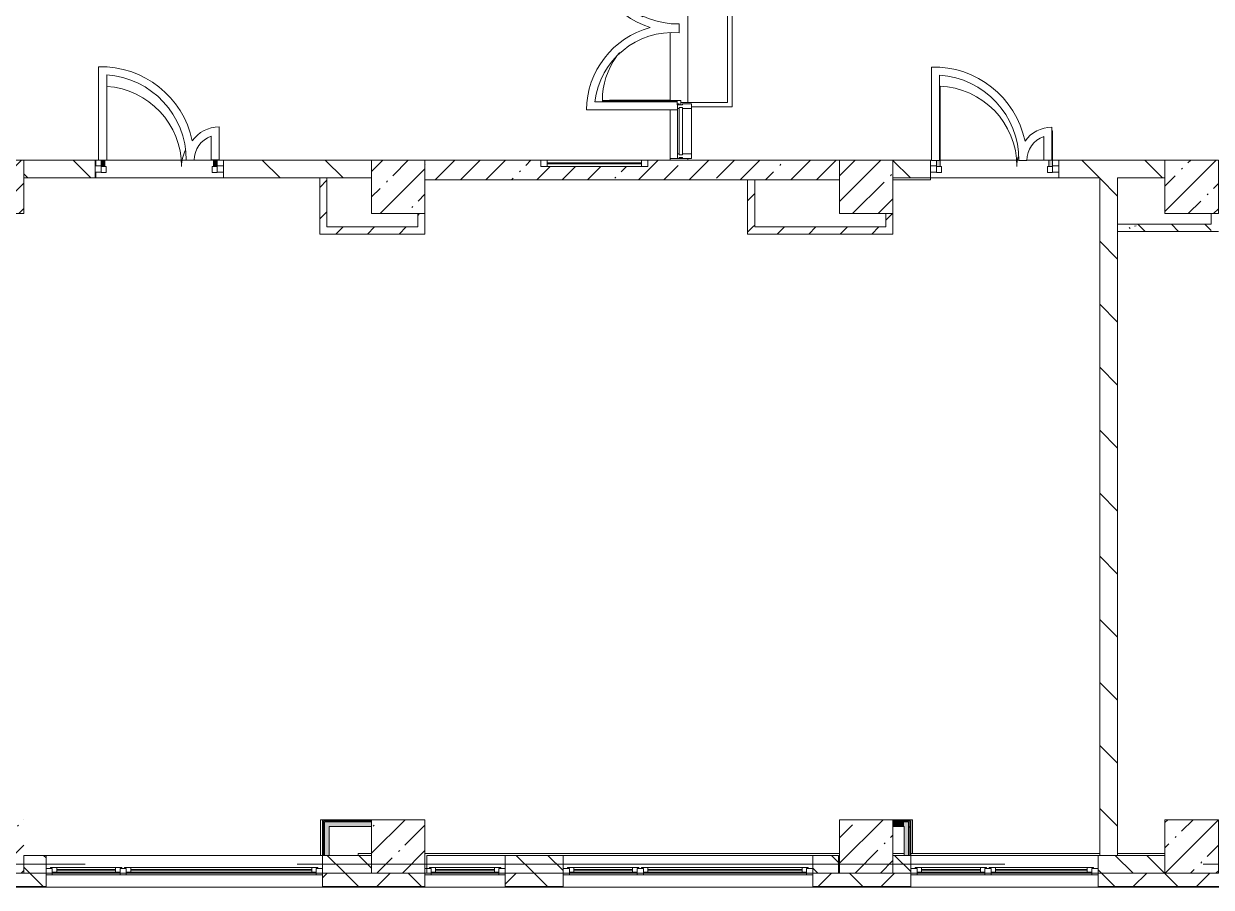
# Model space of a CAD drawing. Header units: millimetres. Extents: x -6228 to 200708, y -8553 to 29014.
# Drawn here: x 12760 to 26080, y -258 to 9430 of the extents above; entities that cross this region are included whole.
import ezdxf

# ---------------------------------------------------------------- set-up
doc = ezdxf.new("R2010")
doc.units = ezdxf.units.MM
doc.linetypes.add('Осевая', pattern=[15875, 3175, -2381.25, 7937.5, -2381.25])
for name, color, linetype, lineweight, true_color in [('A-DETL-GENF-2', 7, 'Continuous', 5, 0xe2e2e2), ('A-DETL-GENF-4', 7, 'Continuous', 5, 0xaaaaaa), ('A-DOOR-2', 7, 'Continuous', 5, 0xe2e2e2), ('A-DOOR-3', 7, 'Continuous', 5, 0xaaaaaa), ('A-FLOR-1', 7, 'Continuous', 5, 0xaaaaaa), ('I-WALL-1', 7, 'Continuous', 5, 0xe7e7e7), ('I-WALL-3', 7, 'Continuous', 5, 0x787878)]:
    doc.layers.add(name, color=color, linetype=linetype, lineweight=lineweight, true_color=true_color)
for name, color, linetype, lineweight in [('A-GLAZ', 7, 'Continuous', 5), ('A-GLAZ-CURT', 7, 'Continuous', 5), ('A-GLAZ-CWMG', 7, 'Continuous', 5), ('A-WALL', 7, 'Continuous', 5), ('A-WALL-3', 7, 'Continuous', 9), ('I-WALL', 7, 'Continuous', 5), ('S-COLS', 7, 'Continuous', 5), ('Оси', 7, 'Continuous', 9), ('Оси-2', 7, 'Осевая', 9)]:
    doc.layers.add(name, color=color, linetype=linetype, lineweight=lineweight)
pattern_1 = [(135, (0, 0), (-353.553, -353.553), [])]
pattern_2 = [(45, (0, 0), (-176.7767, 176.7767), [])]
pattern_3 = [(135, (0, 0), (-176.7767, -176.7767), [])]
pattern_4 = [(45, (0, 0), (-285.123, 285.123), []), (45, (285.12, 0), (-285.123, 285.123), [504.031, -100.806, 16.764, -84.042])]
pattern_5 = [(45, (0, 0), (-530.33, 530.33), []), (135, (0, 0), (-530.33, -530.33), [])]

# ---------------------------------------------------------------- blocks, each defined once
blk = doc.blocks.new('BSC_Колонна _Прямоугольная - 600х600-V5-2_1_3_птичка копия 1')
at = {"layer": 'S-COLS'}
h = blk.add_hatch(dxfattribs=at)
h.set_pattern_fill('FP_7', color=256, style=0, pattern_type=2)
h.set_pattern_definition([(45, (-25860, -200), (-285.123, 285.123), []), (45, (-25574.88, -200), (-285.123, 285.123), [504.031, -100.806, 16.764, -84.042])])
h.paths.add_polyline_path([(-270, -300), (300, -300), (300, 300), (-300, 300), (-300, -300)])
for p, q in [((300, 300), (-300, 300)), ((-300, 300), (-300, -300)), ((300, -300), (300, 300)), ((-300, -300), (300, -300))]:
    blk.add_line(p, q, dxfattribs=at)
blk = doc.blocks.new('BSC_Колонна _Прямоугольная - 600х600-V18-2_1_3_птичка копия 1')
at = {"layer": 'S-COLS'}
h = blk.add_hatch(dxfattribs=at)
h.set_pattern_fill('FP_24', color=256, style=0, pattern_type=2)
h.set_pattern_definition([(45, (-25860, -7600), (-285.123, 285.123), []), (45, (-25574.88, -7600), (-285.123, 285.123), [504.031, -100.806, 16.764, -84.042])])
h.paths.add_polyline_path([(-300, -300), (300, -300), (300, 300), (-300, 300), (-300, -66)])
for p, q in [((300, 300), (-300, 300)), ((-300, 300), (-300, -300)), ((300, -300), (300, 300)), ((-300, -300), (300, -300))]:
    blk.add_line(p, q, dxfattribs=at)
blk = doc.blocks.new('120_Окно_СКБ_2Ст - 120_Окно_СКБ_2Ст 2800х2500_створка_-22445922-2_1_3_птичка копия 1')
at = {"layer": 'A-GLAZ'}
for p, q in [((-1400, -127), (-1400, -57)), ((-1400, -57), (-1330, -57)), ((1400, -57), (-1400, -57)), ((-1330, -127), (-1400, -127)), ((-1400, -127), (-1350, -127)), ((-1330, -127), (-1350, -127)), ((-1350, -127), (-1350, -137)), ((-1330, -57), (-1330, -127)), ((500, -87), (-1330, -87)), ((-1330, -87), (-1330, -127)), ((-1280, -137), (-1280, -87)), ((-1280, -107), (450, -107)), ((450, -117), (-1280, -117)), ((450, -137), (450, -87)), ((500, -127), (500, -57)), ((500, -57), (570, -57)), ((500, -127), (500, -87)), ((570, -127), (500, -127)), ((520, -127), (500, -127)), ((520, -127), (550, -127)), ((520, -137), (520, -127)), ((570, -127), (550, -127)), ((550, -127), (550, -137)), ((570, -57), (570, -127)), ((1330, -87), (570, -87)), ((570, -87), (570, -127)), ((620, -137), (620, -87)), ((620, -107), (1280, -107)), ((1280, -117), (620, -117)), ((1280, -137), (1280, -87)), ((1330, -127), (1330, -57)), ((1330, -57), (1400, -57)), ((1330, -127), (1330, -87)), ((1400, -127), (1330, -127)), ((1350, -127), (1330, -127)), ((1350, -127), (1400, -127)), ((1350, -137), (1350, -127)), ((1400, -57), (1400, -127)), ((-1350, -137), (520, -137)), ((520, -137), (-1350, -137)), ((550, -137), (1350, -137)), ((1350, -137), (550, -137))]:
    blk.add_line(p, q, dxfattribs=at)
blk = doc.blocks.new('120_Окно_СКБ_2Ст - 120_Окно_СКБ_2Ст 3100х2500 _мал_створка слева_ 2-22446355-2_1_3_птичка копия 1')
at = {"layer": 'A-GLAZ'}
for p, q in [((-1550, -127), (-1550, -57)), ((-1550, -57), (-1480, -57)), ((1550, -57), (-1550, -57)), ((-1480, -127), (-1550, -127)), ((-1550, -127), (-1500, -127)), ((-1480, -127), (-1500, -127)), ((-1500, -127), (-1500, -137)), ((-1480, -57), (-1480, -127)), ((650, -87), (-1480, -87)), ((-1480, -87), (-1480, -127)), ((-1430, -137), (-1430, -87)), ((-1430, -107), (600, -107)), ((600, -117), (-1430, -117)), ((600, -137), (600, -87)), ((650, -127), (650, -57)), ((650, -57), (720, -57)), ((650, -127), (650, -87)), ((720, -127), (650, -127)), ((670, -127), (650, -127)), ((670, -127), (700, -127)), ((670, -137), (670, -127)), ((720, -127), (700, -127)), ((700, -127), (700, -137)), ((720, -57), (720, -127)), ((1480, -87), (720, -87)), ((720, -87), (720, -127)), ((770, -137), (770, -87)), ((770, -107), (1430, -107)), ((1430, -117), (770, -117)), ((1430, -137), (1430, -87)), ((1480, -127), (1480, -57)), ((1480, -57), (1550, -57)), ((1480, -127), (1480, -87)), ((1550, -127), (1480, -127)), ((1500, -127), (1480, -127)), ((1500, -127), (1550, -127)), ((1500, -137), (1500, -127)), ((1550, -57), (1550, -127)), ((-1500, -137), (670, -137)), ((670, -137), (-1500, -137)), ((700, -137), (1500, -137)), ((1500, -137), (700, -137))]:
    blk.add_line(p, q, dxfattribs=at)
blk = doc.blocks.new('120_Окно_СКБ_1Ст - 120_Окно_СКБ_1Ст 900х2500_h_-22445987-2_1_3_птичка копия 1')
at = {"layer": 'A-GLAZ'}
for p, q in [((-450, -127), (-450, -57)), ((-450, -57), (-380, -57)), ((450, -57), (-450, -57)), ((-380, -127), (-450, -127)), ((-450, -127), (-400, -127)), ((-380, -127), (-400, -127)), ((-400, -127), (-400, -137)), ((-380, -57), (-380, -127)), ((380, -87), (-380, -87)), ((-380, -87), (-380, -127)), ((-330, -137), (-330, -87)), ((-330, -107), (330, -107)), ((330, -117), (-330, -117)), ((330, -137), (330, -87)), ((380, -127), (380, -57)), ((380, -57), (450, -57)), ((380, -127), (380, -87)), ((450, -127), (380, -127)), ((400, -127), (380, -127)), ((400, -127), (450, -127)), ((400, -137), (400, -127)), ((450, -57), (450, -127)), ((-400, -137), (400, -137)), ((400, -137), (-400, -137))]:
    blk.add_line(p, q, dxfattribs=at)
blk = doc.blocks.new('120_Окно_СКБ_2Ст - 120_Окно_СКБ_2Ст 2100х2400 _мал створка справа_-22446225-2_1_3_птичка копия 1')
at = {"layer": 'A-GLAZ'}
for p, q in [((-1050, -127), (-1050, -57)), ((-1050, -57), (-980, -57)), ((1050, -57), (-1050, -57)), ((-980, -127), (-1050, -127)), ((-1050, -127), (-1000, -127)), ((-980, -127), (-1000, -127)), ((-1000, -127), (-1000, -137)), ((-980, -57), (-980, -127)), ((150, -87), (-980, -87)), ((-980, -87), (-980, -127)), ((-930, -137), (-930, -87)), ((-930, -107), (100, -107)), ((100, -117), (-930, -117)), ((100, -137), (100, -87)), ((150, -127), (150, -57)), ((150, -57), (220, -57)), ((150, -127), (150, -87)), ((220, -127), (150, -127)), ((170, -127), (150, -127)), ((170, -127), (200, -127)), ((170, -137), (170, -127)), ((220, -127), (200, -127)), ((200, -127), (200, -137)), ((220, -57), (220, -127)), ((980, -87), (220, -87)), ((220, -87), (220, -127)), ((270, -137), (270, -87)), ((270, -107), (930, -107)), ((930, -117), (270, -117)), ((930, -137), (930, -87)), ((980, -127), (980, -57)), ((980, -57), (1050, -57)), ((980, -127), (980, -87)), ((1050, -127), (980, -127)), ((1000, -127), (980, -127)), ((1000, -127), (1050, -127)), ((1000, -137), (1000, -127)), ((1050, -57), (1050, -127)), ((-1000, -137), (170, -137)), ((170, -137), (-1000, -137)), ((200, -137), (1000, -137)), ((1000, -137), (200, -137))]:
    blk.add_line(p, q, dxfattribs=at)
blk = doc.blocks.new('BSC_Колонна _Прямоугольная - 600х600-V107-2_1_3_птичка копия 1')
at = {"layer": 'S-COLS'}
h = blk.add_hatch(dxfattribs=at)
h.set_pattern_fill('FP_112', color=256, style=0, pattern_type=2)
h.set_pattern_definition([(45, (-22210, -7600), (-285.123, 285.123), []), (45, (-21924.88, -7600), (-285.123, 285.123), [504.031, -100.806, 16.764, -84.042])])
h.paths.add_polyline_path([(-300, -300), (300, -300), (300, 300), (-300, 300), (-300, -66)])
for p, q in [((300, 300), (-300, 300)), ((-300, 300), (-300, -300)), ((300, -300), (300, 300)), ((-300, -300), (300, -300))]:
    blk.add_line(p, q, dxfattribs=at)
blk = doc.blocks.new('BSC_Колонна _Прямоугольная - 600х600-V108-2_1_3_птичка копия 1')
at = {"layer": 'S-COLS'}
h = blk.add_hatch(dxfattribs=at)
h.set_pattern_fill('FP_113', color=256, style=0, pattern_type=2)
h.set_pattern_definition([(45, (-22210, -200), (-285.123, 285.123), []), (45, (-21924.88, -200), (-285.123, 285.123), [504.031, -100.806, 16.764, -84.042])])
h.paths.add_polyline_path([(-103, -300), (300, -300), (300, 300), (-300, 300), (-300, -300)])
for p, q in [((300, 300), (-300, 300)), ((-300, 300), (-300, -300)), ((300, -300), (300, 300)), ((-300, -300), (300, -300))]:
    blk.add_line(p, q, dxfattribs=at)
blk = doc.blocks.new('BSC_Колонна _Прямоугольная - 600х600-20441433-2_1_3_птичка копия 1')
at = {"layer": 'S-COLS'}
h = blk.add_hatch(dxfattribs=at)
h.set_pattern_fill('FP_122', color=256, style=0, pattern_type=2)
h.set_pattern_definition([(45, (-12460, -7600), (-285.123, 285.123), []), (45, (-12174.88, -7600), (-285.123, 285.123), [504.031, -100.806, 16.764, -84.042])])
h.paths.add_polyline_path([(-300, -300), (300, -300), (300, 300), (-300, 300), (-300, -66)])
for p, q in [((300, 300), (-300, 300)), ((-300, 300), (-300, -300)), ((300, -300), (300, 300)), ((-300, -300), (300, -300))]:
    blk.add_line(p, q, dxfattribs=at)
blk = doc.blocks.new('BSC_Колонна _Прямоугольная - 600х600-V118-2_1_3_птичка копия 1')
at = {"layer": 'S-COLS'}
h = blk.add_hatch(dxfattribs=at)
h.set_pattern_fill('FP_123', color=256, style=0, pattern_type=2)
h.set_pattern_definition([(45, (-16960, -7600), (-285.123, 285.123), []), (45, (-16674.88, -7600), (-285.123, 285.123), [504.031, -100.806, 16.764, -84.042])])
h.paths.add_polyline_path([(-300, -300), (300, -300), (300, 300), (-300, 300), (-300, -66)])
for p, q in [((300, 300), (-300, 300)), ((-300, 300), (-300, -300)), ((300, -300), (300, 300)), ((-300, -300), (300, -300))]:
    blk.add_line(p, q, dxfattribs=at)
blk = doc.blocks.new('Прямоугольный импост - 50 x 70 мм-31927764-2_1_3_птичка копия 1')
at = {"layer": 'A-GLAZ-CWMG'}
for p, q in [((-70, 35), (0, 35)), ((-70, -35), (-70, 35)), ((0, 35), (0, -35)), ((0, -35), (-70, -35))]:
    blk.add_line(p, q, dxfattribs=at)
blk = doc.blocks.new('Дверь_Витражная_остекление_ - ДВН_ДАО_Главный вход_1200 в свету Д-22 _п_-31928779-2_1_3_птичка копия 1')
at = {"layer": 'A-DOOR-2'}
for points in [[(-610, 30), (-610, 100), (-650, 100), (-650, 30)], [(650, 30), (650, 103), (610, 103), (610, 30)]]:
    blk.add_hatch(color=256, dxfattribs=at).paths.add_polyline_path(points)
at = {"layer": 'A-DETL-GENF-4'}
for p, q in [((-650, 100), (-650, 35)), ((-650, 30), (-610, 30)), ((-595, 30), (-650, 30)), ((-610, 30), (-610, 100)), ((-595, -40), (-595, 30)), ((595, -40), (595, 30)), ((595, 30), (650, 30)), ((610, 103), (610, 30)), ((610, 30), (650, 30)), ((650, 35), (650, 103)), ((-650, -40), (-595, -40)), ((650, -40), (595, -40))]:
    blk.add_line(p, q, dxfattribs=at)
at = {"layer": 'A-DOOR-3'}
for p, q in [((-650, 100), (-650, 35)), ((650, 103), (650, 35))]:
    blk.add_line(p, q, dxfattribs=at)
for centre, radius, start, end in [((-650, 30), 900, 360, 86.0972), ((650, 30), 400, 153.3442, 180)]:
    blk.add_arc(centre, radius, start, end, dxfattribs=at)
blk = doc.blocks.new('Прямоугольный импост - 50 x 70 мм-31701779-2_1_3_птичка копия 1')
at = {"layer": 'A-GLAZ-CWMG'}
for p, q in [((0, 35), (-70, 35)), ((-70, 35), (-70, -35)), ((0, -35), (0, 35)), ((-70, -35), (0, -35))]:
    blk.add_line(p, q, dxfattribs=at)
blk = doc.blocks.new('Дверь_Витражная_остекление_ - ДВН_ДАО_Главный вход_1200 в свету Д-22 _п_-V147-2_1_3_птичка копия 1')
at = {"layer": 'A-DOOR-2'}
for points in [[(-619, 30), (-610, 30), (-610, 930), (-619, 930), (-619, 97), (-650, 97), (-650, 30)], [(610, 30), (650, 35), (650, 430), (642, 430), (642, 100), (610, 100)]]:
    blk.add_hatch(color=256, dxfattribs=at).paths.add_polyline_path(points)
at = {"layer": 'A-DETL-GENF-4'}
for p, q in [((-610, 930), (-619, 930)), ((-610, 30), (-610, 930)), ((650, 430), (642, 430)), ((650, 35), (650, 430)), ((-650, 97), (-650, 35)), ((-650, 30), (-610, 30)), ((-595, 30), (-650, 30)), ((-595, -40), (-595, 30)), ((595, -40), (595, 30)), ((595, 30), (650, 30)), ((610, 100), (610, 30)), ((610, 30), (650, 30)), ((-650, -40), (-595, -40)), ((650, -40), (595, -40))]:
    blk.add_line(p, q, dxfattribs=at)
at = {"layer": 'A-DOOR-3'}
for p, q in [((650, 430), (650, 35)), ((-650, 97), (-650, 35))]:
    blk.add_line(p, q, dxfattribs=at)
for centre, radius, start, end in [((-650, 30), 900, 360, 87.9985), ((650, 30), 400, 90, 91.1759), ((650, 30), 400, 164.4599, 180)]:
    blk.add_arc(centre, radius, start, end, dxfattribs=at)
blk = doc.blocks.new('Прямоугольный импост - Импост структурный с накладкой - 160мм Темный-30756008-2_1_3_птичка копия 1')
at = {"layer": 'A-GLAZ-CWMG'}
for p, q in [((-50, 0), (-50, 17)), ((-50, 17), (0, 17)), ((-40, 0), (-50, 0)), ((-40, -40), (-40, 0)), ((0, 0), (-10, 0)), ((-10, 0), (-10, -40)), ((0, 17), (0, 0)), ((-50, -140), (-50, -40)), ((-50, -40), (-40, -40)), ((-10, -40), (0, -40)), ((0, -40), (0, -140)), ((0, -140), (-50, -140))]:
    blk.add_line(p, q, dxfattribs=at)
blk = doc.blocks.new('Системная панель - Стекло - 40мм-32387061-2_1_3_птичка копия 1')
at = {"layer": 'A-GLAZ-CURT'}
for p, q in [((265, 40), (-265, 40)), ((-265, 40), (-265, 0)), ((-265, 0), (265, 0)), ((265, 0), (265, 40))]:
    blk.add_line(p, q, dxfattribs=at)
blk = doc.blocks.new('Прямоугольный импост - Импост структурный с накладкой - 160мм Темный-32387059-2_1_3_птичка копия 1')
at = {"layer": 'A-GLAZ-CWMG'}
for p, q in [((20093, 7970), (20093, 8480)), ((20250, 7970), (20250, 8480))]:
    blk.add_line(p, q, dxfattribs=at)
blk = doc.blocks.new('Прямоугольный импост - Импост структурный с накладкой - 160мм Темный-30755591-2_1_3_птичка копия 1')
at = {"layer": 'A-GLAZ-CWMG'}
for p, q in [((-25, 0), (-25, 17)), ((-25, 17), (25, 17)), ((-15, 0), (-25, 0)), ((-15, -40), (-15, 0)), ((25, 0), (15, 0)), ((15, 0), (15, -40)), ((25, 17), (25, 0)), ((-25, -140), (-25, -40)), ((-25, -40), (-15, -40)), ((15, -40), (25, -40)), ((25, -40), (25, -140)), ((25, -140), (-25, -140))]:
    blk.add_line(p, q, dxfattribs=at)
blk = doc.blocks.new('Дверь_Витражная_остекление_ - ВВ-16 остекление-32390142-2_1_3_птичка копия 1')
at = {"layer": 'A-DETL-GENF-2'}
for points in [[(-788, -20), (-833, -20), (-833, -845), (-788, -845), (-788, -56)], [(850, -860), (850, -20), (837, -20), (837, -860)]]:
    blk.add_hatch(color=256, dxfattribs=at).paths.add_polyline_path(points)
at = {"layer": 'A-DETL-GENF-4'}
for p, q in [((-788, -20), (-833, -20)), ((-833, -845), (-833, -20)), ((-788, -20), (-833, -20)), ((-833, -20), (-833, -845)), ((-833, -100), (-788, -100)), ((-823, -765), (-823, -100)), ((-788, -845), (-788, -20)), ((-788, -845), (-788, -20)), ((-779, -765), (-779, -100)), ((829, -780), (829, -100)), ((837, -860), (837, -20)), ((837, -20), (837, -860)), ((850, -100), (837, -100)), ((-833, -765), (-788, -765)), ((850, -780), (837, -780)), ((-833, -845), (-788, -845)), ((-833, -845), (-788, -845)), ((850, -860), (837, -860)), ((837, -860), (850, -860))]:
    blk.add_line(p, q, dxfattribs=at)
at = {"layer": 'A-DOOR-3'}
for p, q in [((-883, 20), (-833, 20)), ((-883, -20), (-883, 20)), ((-833, 20), (-833, -20)), ((833, 20), (883, 20)), ((833, -20), (833, 20)), ((883, 20), (883, -20)), ((-833, -20), (-883, -20)), ((-833, -845), (-833, -20)), ((833, -860), (833, -20)), ((883, -20), (833, -20))]:
    blk.add_line(p, q, dxfattribs=at)
for centre, radius, start, end in [((-833, -20), 825, 270, 322.6078), ((-833, -20), 825, 329.8094, 332.2043), ((833, -20), 840, 230.3386, 232.9926), ((833, -20), 840, 234.0758, 270)]:
    blk.add_arc(centre, radius, start, end, dxfattribs=at)
blk = doc.blocks.new('120_Окно_СКБ_1Ст - 120_Окно_СКБ_1Ст 400х1200 EI30-24228621-2_1_3_птичка копия 1')
at = {"layer": 'A-GLAZ'}
for p, q in [((-600, 40), (-600, 110)), ((-600, 110), (-530, 110)), ((600, 110), (-600, 110)), ((-530, 40), (-600, 40)), ((-600, 40), (600, 40)), ((-530, 110), (-530, 40)), ((530, 80), (-530, 80)), ((530, 70), (-530, 70)), ((530, 40), (530, 110)), ((530, 110), (600, 110)), ((600, 40), (530, 40)), ((600, 110), (600, 40))]:
    blk.add_line(p, q, dxfattribs=at)

msp = doc.modelspace()

# ---------------------------------------------------------------- hatches: boundary and pattern name
at = {"layer": 'A-WALL'}
h = msp.add_hatch(dxfattribs=at)
h.set_pattern_fill('FP_30', color=256, style=0, pattern_type=2)
h.set_pattern_definition(pattern_3)
h.paths.add_polyline_path([(16660, -100), (16660, 100), (16110, 100), (16110, -100), (16447.5, -100)])
h.paths.add_polyline_path([(13010, -100), (13010, 100), (12760, 100), (12760, -100)])
h = msp.add_hatch(dxfattribs=at)
h.set_pattern_fill('FP_30', color=256, style=0, pattern_type=2)
h.set_pattern_definition(pattern_3)
h.paths.add_polyline_path([(18810, -100), (18810, 100), (18160, 100), (18160, -100), (18624.3, -100)])
h.paths.add_polyline_path([(21900, -100), (21900, 100), (21610, 100), (21610, -100)])
h = msp.add_hatch(dxfattribs=at)
h.set_pattern_fill('FP_30', color=256, style=0, pattern_type=2)
h.set_pattern_definition(pattern_3)
h.paths.add_polyline_path([(22542.5, -100), (22710, -100), (22710, 100), (22510, 100), (22510, -100)])
h.paths.add_polyline_path([(24810, -100), (25560, -100), (25560, 100), (24810, 100)])
h = msp.add_hatch(dxfattribs=at)
h.set_pattern_fill('FP_20', color=256, style=0, pattern_type=2)
h.set_pattern_definition([(45, (0, 0), (-353.5534, 353.5534), []), (135, (0, 0), (-353.5534, -353.5534), [])])
h.paths.add_polyline_path([(75700, -250), (75700, -100), (71560, -100), (71560, -250), (75221.1, -250)])
h.paths.add_polyline_path([(69996.8, -250), (70660, -250), (70660, -100), (67060, -100), (67060, -250), (68255.4, -250)])
h.paths.add_polyline_path([(61410, -250), (62060, -250), (62060, -100), (60910, -100), (60910, -250), (61289.6, -250)])
h.paths.add_polyline_path([(65160, -250), (66160, -250), (66160, -100), (65160, -100)])
h.paths.add_polyline_path([(58810, -250), (58810, -100), (58060, -100), (58060, -250), (58677.4, -250)])
h.paths.add_polyline_path([(56936, -250), (57160, -250), (57160, -100), (56410, -100), (56410, -250)])
h.paths.add_polyline_path([(52582.4, -250), (53310, -250), (53310, -100), (51910, -100), (51910, -250)])
h.paths.add_polyline_path([(48810, -250), (48810, -100), (47410, -100), (47410, -250), (48228.8, -250)])
h.paths.add_polyline_path([(44936.3, -250), (45310, -250), (45310, -100), (44936.3, -100)])
h.paths.add_polyline_path([(43875.2, -250), (44036.3, -250), (44036.3, -100), (42660, -100), (42660, -250), (43004.5, -250)])
h.paths.add_polyline_path([(35168, -250), (35890, -250), (35890, -100), (34770, -100), (34770, -250)])
h.paths.add_polyline_path([(29209.7, -250), (30910, -250), (30910, -100), (29209.7, -100)])
h.paths.add_polyline_path([(39560, -250), (39560, -100), (37990, -100), (37990, -250), (39521.6, -250)])
h.paths.add_polyline_path([(33010, -250), (33870, -250), (33870, -100), (33010, -100)])
h.paths.add_polyline_path([(22710, -250), (22710, -100), (21610, -100), (21610, -250), (22542.5, -250)])
h.paths.add_polyline_path([(24810, -250), (26409.7, -250), (26409.7, -100), (24810, -100)])
h.paths.add_polyline_path([(16447.5, -250), (17260, -250), (17260, -100), (16110, -100), (16110, -250)])
h.paths.add_polyline_path([(18624.3, -250), (18810, -250), (18810, -100), (18160, -100), (18160, -250), (18188.9, -250)])
h.paths.add_polyline_path([(13010, -250), (13010, -100), (11660, -100), (11660, -250), (12529.2, -250)])
h.paths.add_polyline_path([(2080.6, -250), (3730, -250), (3730, -100), (-260, -100), (-260, -250)])
h.paths.add_polyline_path([(4630, -250), (8560, -250), (8560, -100), (4630, -100)])
at = {"layer": 'I-WALL'}
h = msp.add_hatch(dxfattribs=at)
h.set_pattern_fill('FP_31', color=256, style=0, pattern_type=2)
h.set_pattern_definition(pattern_1)
h.paths.add_polyline_path([(16660, 7700), (16660, 7900), (14999.9, 7900), (14999.9, 7700), (16160, 7700)])
h.paths.add_polyline_path([(10640, 7700), (12160, 7700), (12160, 7900), (11460, 7900), (11460, 7830), (10660, 7830), (10660, 7900), (8260, 7900), (8260, 7700), (10560, 7700)])
h.paths.add_polyline_path([(6530, 7700), (7660, 7700), (7660, 7900), (6530, 7900)])
h.paths.add_polyline_path([(13559.9, 7700), (13559.9, 7900), (12760, 7900), (12760, 7700), (13399.9, 7700)])
h.paths.add_polyline_path([(4030, 7700), (4030, 7900), (3730, 7900), (3730, 7700), (3822, 7700)])
h = msp.add_hatch(dxfattribs=at)
h.set_pattern_fill('FP_28', color=256, style=0, pattern_type=2)
h.set_pattern_definition(pattern_4)
h.paths.add_polyline_path([(21910, 7680), (21910, 7900), (19760, 7900), (19760, 7830), (18560, 7830), (18560, 7900), (17260, 7900), (17260, 7680), (21236.4, 7680)])
h = msp.add_hatch(dxfattribs=at)
h.set_pattern_fill('FP_31', color=256, style=0, pattern_type=2)
h.set_pattern_definition(pattern_1)
h.paths.add_polyline_path([(24830, 7700), (25560, 7700), (25560, 7900), (24370, 7900), (24370, 7700), (24719.3, 7700)])
h.paths.add_polyline_path([(22510, 7700), (22930, 7700), (22930, 7900), (22510, 7900)])
h = msp.add_hatch(dxfattribs=at)
h.set_pattern_fill('FP_32', color=256, style=0, pattern_type=2)
h.set_pattern_definition(pattern_2)
h.paths.add_polyline_path([(16160, 7070), (16160, 7700), (16080, 7700), (16080, 7070)])
h = msp.add_hatch(dxfattribs=at)
h.set_pattern_fill('FP_32', color=256, style=0, pattern_type=2)
h.set_pattern_definition(pattern_2)
h.paths.add_polyline_path([(20960, 7150), (20960, 7680), (20880, 7680), (20880, 7150)])
h = msp.add_hatch(dxfattribs=at)
h.set_pattern_fill('FP_31', color=256, style=0, pattern_type=2)
h.set_pattern_definition(pattern_1)
h.paths.add_polyline_path([(25030, 100), (25030, 7700), (24830, 7700), (24830, 100)])
h = msp.add_hatch(dxfattribs=at)
h.set_pattern_fill('FP_32', color=256, style=0, pattern_type=2)
h.set_pattern_definition(pattern_2)
h.paths.add_polyline_path([(17260, 7150), (17260, 7300), (17180, 7300), (17180, 7150)])
h = msp.add_hatch(dxfattribs=at)
h.set_pattern_fill('FP_32', color=256, style=0, pattern_type=2)
h.set_pattern_definition(pattern_2)
h.paths.add_polyline_path([(22510, 7070), (22510, 7300), (22430, 7300), (22430, 7070)])
h = msp.add_hatch(dxfattribs=at)
h.set_pattern_fill('FP_32', color=256, style=0, pattern_type=2)
h.set_pattern_definition(pattern_2)
h.paths.add_polyline_path([(16160, 7070), (17260, 7070), (17260, 7150), (16160, 7150)])
h = msp.add_hatch(dxfattribs=at)
h.set_pattern_fill('FP_32', color=256, style=0, pattern_type=2)
h.set_pattern_definition(pattern_2)
h.paths.add_polyline_path([(22430, 7070), (22430, 7150), (20880, 7150), (20880, 7070)])
h = msp.add_hatch(dxfattribs=at)
h.set_pattern_fill('FP_132', color=256, style=0, pattern_type=2)
h.set_pattern_definition(pattern_5)
h.paths.add_polyline_path([(16110, 100), (16122.5, 100), (16122.5, 500), (16110, 500), (16110, 182.1)])
h = msp.add_hatch(dxfattribs=at)
h.set_pattern_fill('FP_132', color=256, style=0, pattern_type=2)
h.set_pattern_definition(pattern_5)
h.paths.add_polyline_path([(16660, 487.5), (16660, 500), (16122.5, 500), (16122.5, 487.5), (16185, 487.5)])
h = msp.add_hatch(dxfattribs=at)
h.set_pattern_fill('FP_132', color=256, style=0, pattern_type=2)
h.set_pattern_definition(pattern_5)
h.paths.add_polyline_path([(16122.5, 100), (16135, 100), (16135, 487.5), (16122.5, 487.5), (16122.5, 182.1)])
h = msp.add_hatch(dxfattribs=at)
h.set_pattern_fill('FP_132', color=256, style=0, pattern_type=2)
h.set_pattern_definition(pattern_5)
h.paths.add_polyline_path([(16660, 475), (16660, 487.5), (16135, 487.5), (16135, 475), (16185, 475)])
h = msp.add_hatch(dxfattribs=at)
h.set_pattern_fill('FP_132', color=256, style=0, pattern_type=2)
h.set_pattern_definition(pattern_5)
h.paths.add_polyline_path([(22685, 100), (22697.5, 100), (22697.5, 487.5), (22685, 487.5), (22685, 182.1)])
h = msp.add_hatch(dxfattribs=at)
h.set_pattern_fill('FP_132', color=256, style=0, pattern_type=2)
h.set_pattern_definition(pattern_5)
h.paths.add_polyline_path([(22697.5, 100), (22710, 100), (22710, 500), (22697.5, 500), (22697.5, 182.1)])
at = {"layer": 'I-WALL-1'}
for points in [[(16135, 100), (16185, 100), (16185, 475), (16135, 475), (16135, 182.1)], [(16660, 425), (16660, 475), (16185, 475), (16185, 425)], [(22635, 425), (22635, 475), (22510, 475), (22510, 425)], [(22635, 100), (22685, 100), (22685, 475), (22635, 475), (22635, 182.1)]]:
    msp.add_hatch(color=256, dxfattribs=at).paths.add_polyline_path(points)
at = {"layer": 'I-WALL-3'}
h = msp.add_hatch(dxfattribs=at)
h.set_pattern_fill('FP_41', color=256, style=0, pattern_type=2)
h.set_pattern_definition([(135, (0, 0), (-377.171, -377.171), [533.4, -88.9, 17.78, -88.9]), (135, (0, 376.94), (-377.171, -377.171), []), (50, (0, 0), (637.645, -55.787), [66.675, -733.425]), (355, (0, 0), (-123.35, 668.7), [53.34, -586.74]), (100.451, (53.14, -4.65), (514.299, 612.908), [56.665, -623.315]), (46.184, (0, 177.8), (948.776, -147.15), [100.012, -1100.137]), (96.636, (79.1, 165.5), (830.91, 865.997), [84.998, -934.973]), (351.184, (0, 177.8), (830.918, 865.988), [80.01, -880.11]), (21, (88.9, 133.35), (530.651, -357.928), [66.675, -733.425]), (326, (88.9, 133.35), (216.308, 644.658), [53.34, -586.74]), (71.451, (133.1, 103.5), (746.96, 286.724), [56.665, -623.315]), (37.5, (0, 0), (10.8105, 295.9426), [16.764, -562.864, 16.764, -578.866, -588.962]), (37.5, (0, 0), (10.8105, 295.9426), [-1175.258, 16.764, -572.198]), (7.5, (0, 0), (233.869, 350.6318), [16.764, -322.834, 16.764, -549.529, -224.472]), (7.5, (0, 0), (233.869, 350.6318), [-905.891, 16.764, -207.708]), (327.5, (-198.25, 0), (474.5678, -20.0513), [16.764, -205.486, 16.764, -676.656, -920.115]), (327.5, (-198.25, 0), (474.5678, -20.0513), [-915.67, 16.764, -903.351]), (317.5, (-287.15, 0), (518.452, 88.9934), [16.764, -272.161, 16.764, -443.738, -653.415]), (317.5, (-287.15, 0), (518.452, 88.9934), [-749.427, 16.764, -636.651])])
h.paths.add_polyline_path([(26080, 7100), (26080, 7180), (25030, 7180), (25030, 7100)])
at = {"layer": 'S-COLS'}
h = msp.add_hatch(dxfattribs=at)
h.set_pattern_fill('FP_28', color=256, style=0, pattern_type=2)
h.set_pattern_definition(pattern_4)
h.paths.add_polyline_path([(12160, -100), (12760, -100), (12760, 500), (12160, 500), (12160, 182.1)])
h = msp.add_hatch(dxfattribs=at)
h.set_pattern_fill('FP_28', color=256, style=0, pattern_type=2)
h.set_pattern_definition(pattern_4)
h.paths.add_polyline_path([(17260, -100), (17260, 500), (16660, 500), (16660, -100), (16882.8, -100)])

# ---------------------------------------------------------------- linework, layer by layer
at = {"layer": 'A-FLOR-1'}
for p, q in [((20655, 10278.9), (20655, 8547.4)), ((20705, 8497.4), (20705, 10328.9)), ((20110, 9329.4), (20110, 9428.1)), ((13600.2, 8947.6), (13600.2, 7900)), ((22940.9, 8944.6), (22940.9, 7897)), ((13690.2, 7900), (13690.2, 8855.9)), ((23030.9, 7897), (23030.9, 8852.9)), ((20090, 8553), (19167.3, 8553)), ((20655, 8547.4), (20130, 8547.4)), ((19071.7, 8463), (20093, 8463)), ((20250, 8497.4), (20705, 8497.4)), ((14951.3, 7903), (14951.3, 8272)), ((24292, 7900), (24292, 8269)), ((14861.3, 8167.1), (14861.3, 7903)), ((24202, 8164.1), (24202, 7900)), ((13559.9, 7900), (14999.9, 7900)), ((13569.3, 7900), (13569.3, 7835)), ((14861.3, 7903), (14951.3, 7903)), ((22941.2, 7900), (22930, 7900)), ((22940.9, 7897), (23030.9, 7897)), ((23923, 7897), (24013, 7897)), ((24013.3, 7900), (24370, 7900)), ((13569.3, 7765), (13569.3, 7700)), ((22930, 7679), (22510, 7679)), ((22930, 7700), (22930, 7679)), ((16090, 100), (16090, 500)), ((16090, 500), (16110, 500)), ((22710, 500), (22730, 500)), ((22730, 500), (22730, 120))]:
    msp.add_line(p, q, dxfattribs=at)
for centre, radius, start, end in [((20096, 10338), 1000, 178.56746, 251.86052), ((20096, 10338), 910, 184.09604, 270.88287), ((20040.6, 8453.1), 969, 105.31636, 179.41553), ((20040.6, 8453.1), 879, 85.47205, 173.47514), ((13627.3, 7903), 1045, 11.78406, 91.48467), ((22968, 7900), 1045, 11.78406, 91.48467), ((13627.3, 7903), 955, 359.82001, 86.22206), ((22968, 7900), 955, 359.82001, 86.22206), ((14951.3, 7903), 369, 90, 144.66492), ((24292, 7900), 369, 90, 144.66492), ((14951.3, 7903), 279, 108.81906, 180.6161), ((24292, 7900), 279, 108.81906, 180.6161)]:
    msp.add_arc(centre, radius, start, end, dxfattribs=at)
at = {"layer": 'A-WALL'}
for p, q in [((12760, 100), (12760, -100)), ((12760, 100), (16660, 100)), ((13010, -258), (13010, 100)), ((16110, 100), (16110, -258)), ((16660, -100), (16660, 100)), ((17280, 100), (17280, -100)), ((17280, 100), (21900, 100)), ((18160, 100), (18160, -258)), ((18810, -258), (18810, 100)), ((21610, 100), (21610, -258)), ((21900, -100), (21900, 100)), ((22510, 100), (24830, 100)), ((22710, -258), (22710, 100)), ((24810, 100), (24810, -258)), ((25560, 100), (25030, 100)), ((18160, -100), (-110, -100)), ((17260, -258), (17260, -100)), ((18810, -100), (21910, -100)), ((-268, -258), (18160, -258)), ((34770, -258), (18160, -258))]:
    msp.add_line(p, q, dxfattribs=at)
at = {"layer": 'A-WALL-3'}
for p, q in [((20010, 7900), (20210, 7900)), ((16160, 7700), (16080, 7700)), ((20960, 7680), (20880, 7680)), ((25030, 7180), (25030, 7100)), ((16122.5, 100), (16122.5, 487.5)), ((16660, 487.5), (16122.5, 487.5)), ((16135, 100), (16135, 475)), ((16660, 475), (16135, 475)), ((22697.5, 487.5), (22510, 487.5)), ((22685, 475), (22510, 475)), ((22685, 100), (22685, 475)), ((22697.5, 100), (22697.5, 487.5)), ((24830, 100), (25030, 100)), ((12760, -100), (13010, -100)), ((16110, -100), (16660, -100)), ((18160, -100), (18810, -100)), ((21610, -100), (21900, -100)), ((22510, -100), (22710, -100)), ((24810, -100), (25560, -100)), ((11660, -250), (13010, -250)), ((11660, -253), (13010, -253)), ((16110, -250), (17260, -250)), ((16110, -253), (17260, -253)), ((18160, -250), (18810, -250)), ((18160, -253), (18810, -253)), ((21610, -250), (22710, -250)), ((21610, -253), (22710, -253)), ((24810, -250), (26409.7, -250)), ((24810, -253), (26409.7, -253))]:
    msp.add_line(p, q, dxfattribs=at)
at = {"layer": 'I-WALL'}
for p, q in [((20210, 10275.4), (20210, 8547.4)), ((20010, 8553), (20010, 9331.4)), ((20010, 7900), (20010, 8463)), ((13559.9, 7900), (12760, 7900)), ((13559.9, 7700), (13559.9, 7900)), ((16660, 7900), (14999.9, 7900)), ((14999.9, 7900), (14999.9, 7700)), ((18560, 7900), (17260, 7900)), ((20010, 7900), (19760, 7900)), ((20210, 7920), (20010, 7920)), ((20210, 7900), (20210, 7920)), ((21910, 7900), (20210, 7900)), ((22930, 7900), (22510, 7900)), ((22930, 7700), (22930, 7900)), ((23030.9, 7900), (23922.8, 7900)), ((25560, 7900), (24370, 7900)), ((24370, 7900), (24370, 7700)), ((16080, 7700), (12760, 7700)), ((16080, 7700), (16080, 7070)), ((16160, 7700), (16660, 7700)), ((16160, 7150), (16160, 7700)), ((17260, 7680), (20880, 7680)), ((20880, 7680), (20880, 7070)), ((20960, 7150), (20960, 7680)), ((20960, 7680), (21910, 7680)), ((24830, 7700), (22510, 7700)), ((24830, 7700), (24830, 100)), ((25030, 7180), (25030, 7700)), ((25030, 7700), (25560, 7700)), ((17180, 7300), (17180, 7150)), ((17260, 7070), (17260, 7300)), ((22430, 7300), (22430, 7150)), ((22510, 7070), (22510, 7300)), ((26080, 7300), (26080, 7180)), ((16080, 7070), (17260, 7070)), ((17180, 7150), (16160, 7150)), ((20880, 7070), (22510, 7070)), ((22430, 7150), (20960, 7150)), ((26080, 7180), (25030, 7180)), ((25030, 100), (25030, 7100)), ((25030, 7100), (26160, 7100)), ((16110, 500), (16110, 100)), ((16660, 500), (16110, 500)), ((16185, 100), (16185, 425)), ((16185, 425), (16660, 425)), ((16660, 425), (16660, 500)), ((22710, 500), (22510, 500)), ((22510, 425), (22635, 425)), ((22635, 425), (22635, 100)), ((22710, 100), (22710, 500)), ((16510, 120), (16660, 120)), ((16510, 120), (16510, 100)), ((17260, 120), (21910, 120)), ((22510, 120), (22635, 120)), ((22709.4, 120), (24830.6, 120)), ((25030, 120), (25560, 120)), ((16110, -100), (13010, -100)), ((18160, -100), (17260, -100)), ((24810, -100), (22710, -100))]:
    msp.add_line(p, q, dxfattribs=at)
at = {"layer": 'S-COLS'}
for p, q in [((17260, 500), (16660, 500)), ((16660, 500), (16660, -100)), ((17260, -100), (17260, 500)), ((16660, -100), (17260, -100))]:
    msp.add_line(p, q, dxfattribs=at)
at = {"layer": 'Оси'}
msp.add_line((25990, 0), (38490, 0), dxfattribs=at)
at = {"layer": 'Оси-2'}
msp.add_line((10272.4, 0), (25990, 0), dxfattribs=at)

# ---------------------------------------------------------------- block references
at = {"layer": 'A-DOOR-3', "rotation": 269.9999999999998}
msp.add_blockref('Дверь_Витражная_остекление_ - ВВ-16 остекление-32390142-2_1_3_птичка копия 1', (20110, 9402.9), dxfattribs=at)
at = {"layer": 'A-DOOR-3'}
for name, p in [('Дверь_Витражная_остекление_ - ДВН_ДАО_Главный вход_1200 в свету Д-22 _п_-31928779-2_1_3_птичка копия 1', (14279.9, 7800)), ('Дверь_Витражная_остекление_ - ДВН_ДАО_Главный вход_1200 в свету Д-22 _п_-V147-2_1_3_птичка копия 1', (23650, 7800))]:
    msp.add_blockref(name, p, dxfattribs=at)
at = {"layer": 'A-GLAZ'}
msp.add_blockref('120_Окно_СКБ_1Ст - 120_Окно_СКБ_1Ст 400х1200 EI30-24228621-2_1_3_птичка копия 1', (19160, 7790), dxfattribs=at)
at = {"layer": 'A-GLAZ', "rotation": 180}
for name, p in [('120_Окно_СКБ_2Ст - 120_Окно_СКБ_2Ст 3100х2500 _мал_створка слева_ 2-22446355-2_1_3_птичка копия 1', (14560, -175)), ('120_Окно_СКБ_1Ст - 120_Окно_СКБ_1Ст 900х2500_h_-22445987-2_1_3_птичка копия 1', (17710, -175)), ('120_Окно_СКБ_2Ст - 120_Окно_СКБ_2Ст 2800х2500_створка_-22445922-2_1_3_птичка копия 1', (20210, -175)), ('120_Окно_СКБ_2Ст - 120_Окно_СКБ_2Ст 2100х2400 _мал створка справа_-22446225-2_1_3_птичка копия 1', (23760, -175))]:
    msp.add_blockref(name, p, dxfattribs=at)
at = {"layer": 'A-GLAZ-CURT', "rotation": 269.9999999999997}
msp.add_blockref('Системная панель - Стекло - 40мм-32387061-2_1_3_птичка копия 1', (20110, 8225.2), dxfattribs=at)
at = {"layer": 'A-GLAZ-CWMG', "extrusion": (0, 0, -1)}
for name, p, rotation in [('Прямоугольный импост - Импост структурный с накладкой - 160мм Темный-30755591-2_1_3_птичка копия 1', (-20110, 8505.4), 270.0000000000002), ('Прямоугольный импост - Импост структурный с накладкой - 160мм Темный-30756008-2_1_3_птичка копия 1', (-20110, 7920), 270.0000000000002), ('Прямоугольный импост - 50 x 70 мм-31927764-2_1_3_птичка копия 1', (-14999.9, 7800), 180), ('Прямоугольный импост - 50 x 70 мм-31927764-2_1_3_птичка копия 1', (-24370, 7800), 180)]:
    msp.add_blockref(name, p, dxfattribs=dict(at, rotation=rotation))
at = {"layer": 'A-GLAZ-CWMG'}
msp.add_blockref('Прямоугольный импост - Импост структурный с накладкой - 160мм Темный-32387059-2_1_3_птичка копия 1', (0, 0), dxfattribs=at)
at = {"layer": 'A-GLAZ-CWMG', "rotation": 180}
for p in [(13559.9, 7800), (22930, 7800)]:
    msp.add_blockref('Прямоугольный импост - 50 x 70 мм-31701779-2_1_3_птичка копия 1', p, dxfattribs=at)
at = {"layer": 'S-COLS'}
for name, p in [('BSC_Колонна _Прямоугольная - 600х600-20441433-2_1_3_птичка копия 1', (12460, 7600)), ('BSC_Колонна _Прямоугольная - 600х600-V118-2_1_3_птичка копия 1', (16960, 7600)), ('BSC_Колонна _Прямоугольная - 600х600-V107-2_1_3_птичка копия 1', (22210, 7600)), ('BSC_Колонна _Прямоугольная - 600х600-V18-2_1_3_птичка копия 1', (25860, 7600)), ('BSC_Колонна _Прямоугольная - 600х600-V108-2_1_3_птичка копия 1', (22210, 200)), ('BSC_Колонна _Прямоугольная - 600х600-V5-2_1_3_птичка копия 1', (25860, 200))]:
    msp.add_blockref(name, p, dxfattribs=at)

doc.saveas('drawing.dxf')
